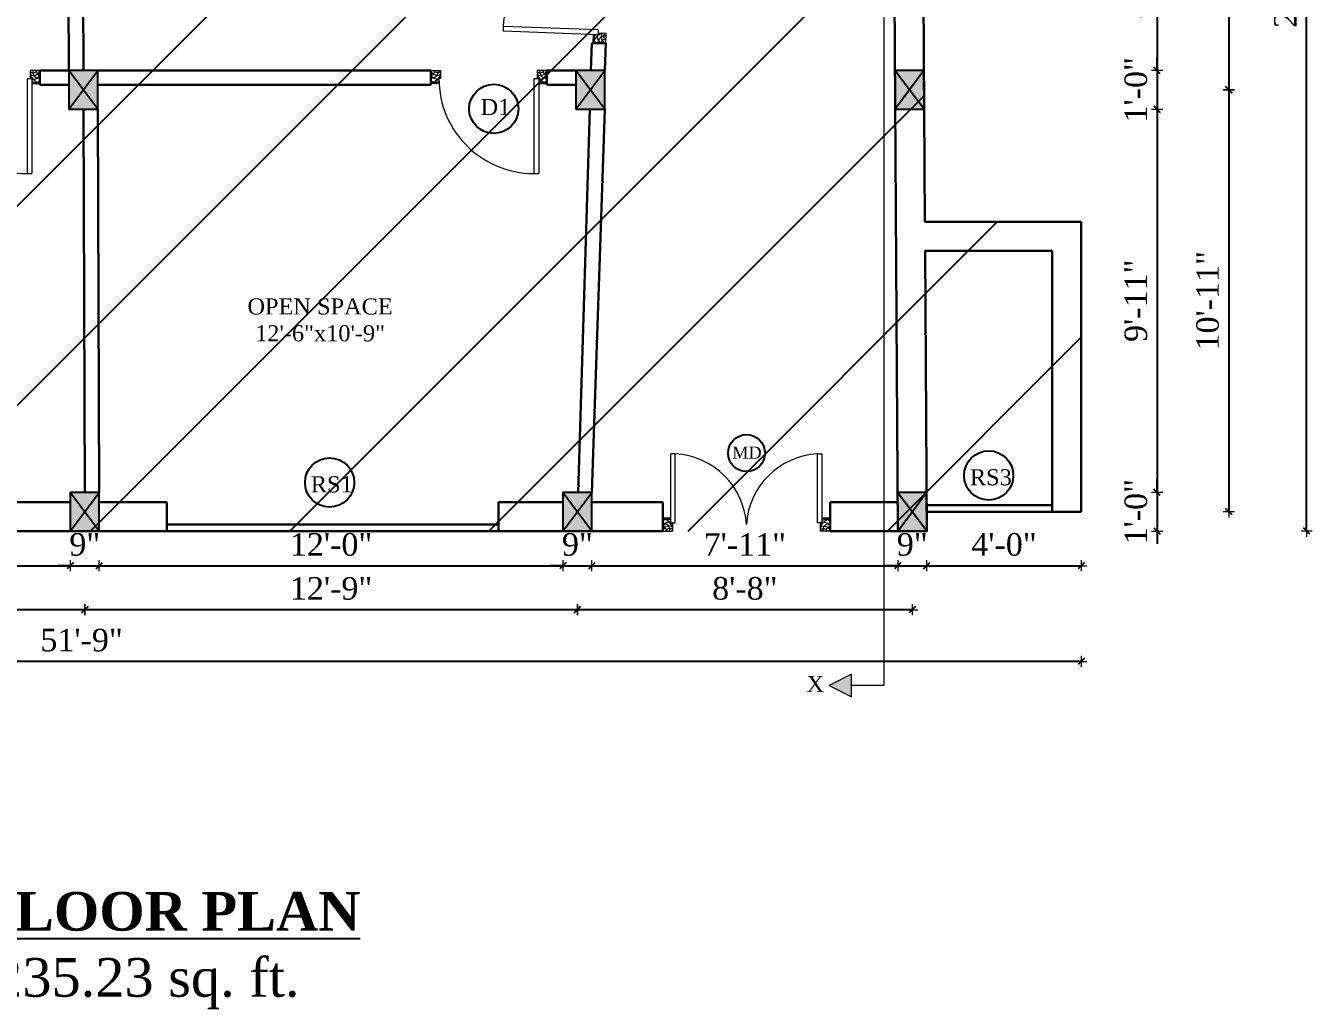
# Model space of a CAD drawing. Header units: inches. Extents: x 4069 to 291496, y -47643 to 12535.
# Drawn here: x 101248.4 to 101648, y 2369.8 to 2675.2 of the extents above; entities that cross this region are included whole.
import ezdxf

# ---------------------------------------------------------------- set-up
doc = ezdxf.new("R2010")
doc.units = ezdxf.units.IN
doc.header["$LTSCALE"] = 5
doc.header["$MEASUREMENT"] = 0
for name, color, linetype, lineweight in [('A-WALL', 7, 'Continuous', 9), ('Dimension', 7, 'Continuous', 18), ('DOOR', 62, 'Continuous', 0)]:
    doc.layers.add(name, color=color, linetype=linetype, lineweight=lineweight)
doc.layers.add('dim line', color=7, linetype='Continuous', lineweight=15, true_color=0xfab2b2)
doc.layers.add('TEXT', color=6, linetype='Continuous')
doc.layers.add('WALL', color=7, linetype='Continuous')
doc.styles.add('ordinary', font='times.ttf')
doc.dimstyles.new('Copy of 96', dxfattribs={"dimtxt": 7, "dimasz": 4, "dimexe": 0.5, "dimexo": 0.5, "dimgap": 3, "dimtad": 1, "dimdec": 1, "dimzin": 11, "dimdsep": 46, "dimlunit": 4, "dimtxsty": 'ordinary', "dimblk": 'OBLIQUE', "dimcen": 0.09, "dimse1": 1, "dimse2": 1, "dimclrt": 6, "dimazin": 0, "dimtfac": 1, "dimtdec": 1, "dimtix": 1, "dimtmove": 2, "dimatfit": 3, "dimldrblk": 'leader', "dimfxl": 0.5, "dimfxlon": 1, "dimtolj": 1, "dimtzin": 0, "dimarcsym": 0})

# ---------------------------------------------------------------- blocks, each defined once
blk = doc.blocks.new('C1a')
at = {"color": 1, "ltscale": 5}
for p, q in [((18657.75, 4625.76), (18648.75, 4625.76)), ((18648.75, 4625.76), (18648.82, 4613.76)), ((18657.82, 4613.76), (18657.75, 4625.76)), ((18648.82, 4613.76), (18657.82, 4613.76))]:
    blk.add_line(p, q, dxfattribs=at)
blk = doc.blocks.new('A$C27B36B59')
at = {"layer": 'DOOR'}
for p, q in [((0, 4), (0, 0)), ((2.5, 4), (0, 4)), ((2.5, 2.5), (2.5, 4)), ((0, 0), (3, 0)), ((3, 2.5), (2.5, 2.5)), ((3, 0), (3, 2.5))]:
    blk.add_line(p, q, dxfattribs=at)
for centre, radius, start, end in [((-1.4, -0.54), 4.75, 22.1411, 72.838), ((1.34, 2.09), 1.64, 45.138, 144.8948), ((2.21, 0.3), 2.49, 83.3149, 152.658), ((0.13, 0.37), 2.05, 349.4875, 93.6805), ((1.96, -0.47), 2.01, 58.7447, 166.495), ((-0.06, 0.32), 1.13, 343.542, 86.947), ((2.08, -0.4), 1.17, 38.2816, 160.1519)]:
    blk.add_arc(centre, radius, start, end, dxfattribs=at)
blk = doc.blocks.new('D2')
at = {"layer": 'DOOR'}
for p, q in [((74473.95, 24047.59), (74473.95, 24018.09)), ((74473.95, 24047.59), (74475.45, 24047.59)), ((74475.45, 24047.59), (74475.45, 24018.13))]:
    blk.add_line(p, q, dxfattribs=at)
blk.add_arc((74473.95, 24047.59), 29.5, 180, 272.9146, dxfattribs=at)
at = {"layer": 'DOOR', "xscale": -1, "rotation": 180}
blk.add_blockref('A$C27B36B59', (74441.95, 24050.09), dxfattribs=at)
at = {"layer": 'DOOR', "rotation": 180}
blk.add_blockref('A$C27B36B59', (74477.95, 24050.09), dxfattribs=at)
blk = doc.blocks.new('x-x')
at = {"ltscale": 5}
for points in [[(11364.03, -701.52), (11364.03, -694.51), (11357.15, -698.09)], [(11364.03, -1135.52), (11364.03, -1128.51), (11357.15, -1132.09)]]:
    blk.add_hatch(color=256, dxfattribs=at).paths.add_polyline_path(points)
for p, q in [((11364.03, -694.51), (11357.15, -698.09)), ((11364.03, -701.52), (11364.03, -694.51)), ((11357.15, -698.09), (11364.03, -701.52)), ((11374.13, -698.09), (11364.03, -698.09)), ((11374.13, -698.09), (11374.13, -1132.09)), ((11364.03, -1128.51), (11357.15, -1132.09)), ((11364.03, -1135.52), (11364.03, -1128.51)), ((11357.15, -1132.09), (11364.03, -1135.52)), ((11374.13, -1132.09), (11364.03, -1132.09))]:
    blk.add_line(p, q, dxfattribs=at)
at = {"layer": 'A-WALL', "color": 1, "ltscale": 5}
blk.add_line((11374.13, -1120.09), (11374.13, -1132.09), dxfattribs=at)
at = {"layer": 'TEXT', "style": 'ordinary'}
for p in [(11350.08, -700.97), (11350.08, -1134.1)]:
    blk.add_text('X', height=5, dxfattribs=at).set_placement(p)
blk = doc.blocks.new('oblique')
at = {"color": 0, "lineweight": -2}
blk.add_line((0.25, 0.25), (-0.25, -0.25), dxfattribs=at)
at = {"layer": 'dim line', "lineweight": 9}
for p, q in [((-0.4375, 0), (0.4375, 0)), ((0, 0.4375), (0, -0.4375))]:
    blk.add_line(p, q, dxfattribs=at)
blk = doc.blocks.new('*D2654')
at = {"layer": 'A-WALL', "color": 0, "lineweight": -2, "ltscale": 50, "transparency": 16777216}
blk.add_line((101523.76, 2493.88), (101419.76, 2493.88), dxfattribs=at)
at = {"layer": 'Defpoints', "color": 0, "ltscale": 50, "transparency": 16777216}
for p in [(101419.76, 2518.3), (101523.76, 2518.3), (101419.76, 2493.88)]:
    blk.add_point(p, dxfattribs=at)
at = {"layer": 'A-WALL', "color": 0, "lineweight": -2, "ltscale": 50, "transparency": 16777216, "xscale": 4, "yscale": 4, "zscale": 4, "rotation": 180.0000000000005}
blk.add_blockref('oblique', (101419.76, 2493.88), dxfattribs=at)
at = {"layer": 'A-WALL', "color": 0, "lineweight": -2, "ltscale": 50, "transparency": 16777216, "xscale": 4, "yscale": 4, "zscale": 4}
blk.add_blockref('oblique', (101523.76, 2493.88), dxfattribs=at)
at = {"layer": 'A-WALL', "color": 6, "ltscale": 50, "transparency": 16777216, "insert": (101471.76, 2500.44), "char_height": 7, "attachment_point": 5, "style": 'ordinary'}
blk.add_mtext('\\A1;8\'-8"', dxfattribs=at)
blk = doc.blocks.new('_OBLIQUE')
at = {"color": 0, "linetype": 'ByBlock'}
blk.add_line((-0.5, -0.5), (0.5, 0.5), dxfattribs=at)
blk = doc.blocks.new('leader')
at = {"layer": 'Dimension'}
for p, q in [((0, -4.328), (0, 4.328)), ((-4.424, 0), (4.424, 0))]:
    blk.add_line(p, q, dxfattribs=at)
blk = doc.blocks.new('*D2655')
at = {"layer": 'A-WALL', "color": 0, "lineweight": -2, "ltscale": 50, "transparency": 16777216}
blk.add_line((101419.76, 2493.88), (101266.76, 2493.88), dxfattribs=at)
at = {"layer": 'Defpoints', "color": 0, "ltscale": 50, "transparency": 16777216}
for p in [(101266.76, 2518.3), (101419.76, 2518.3), (101266.76, 2493.88)]:
    blk.add_point(p, dxfattribs=at)
at = {"layer": 'A-WALL', "color": 0, "lineweight": -2, "ltscale": 50, "transparency": 16777216, "xscale": 4, "yscale": 4, "zscale": 4, "rotation": 180}
blk.add_blockref('oblique', (101266.76, 2493.88), dxfattribs=at)
at = {"layer": 'A-WALL', "color": 0, "lineweight": -2, "ltscale": 50, "transparency": 16777216, "xscale": 4, "yscale": 4, "zscale": 4}
blk.add_blockref('oblique', (101419.76, 2493.88), dxfattribs=at)
at = {"layer": 'A-WALL', "color": 6, "ltscale": 50, "transparency": 16777216, "insert": (101343.26, 2500.45), "char_height": 7, "attachment_point": 5, "style": 'ordinary'}
blk.add_mtext('\\A1;12\'-9"', dxfattribs=at)
blk = doc.blocks.new('*D2656')
at = {"layer": 'A-WALL', "color": 0, "lineweight": -2, "ltscale": 50, "transparency": 16777216}
blk.add_line((101266.76, 2493.88), (101116.76, 2493.88), dxfattribs=at)
at = {"layer": 'Defpoints', "color": 0, "ltscale": 50, "transparency": 16777216}
for p in [(101116.76, 2518.3), (101266.76, 2518.3), (101116.76, 2493.88)]:
    blk.add_point(p, dxfattribs=at)
at = {"layer": 'A-WALL', "color": 0, "lineweight": -2, "ltscale": 50, "transparency": 16777216, "xscale": 4, "yscale": 4, "zscale": 4, "rotation": 180}
blk.add_blockref('oblique', (101116.76, 2493.88), dxfattribs=at)
at = {"layer": 'A-WALL', "color": 0, "lineweight": -2, "ltscale": 50, "transparency": 16777216, "xscale": 4, "yscale": 4, "zscale": 4}
blk.add_blockref('oblique', (101266.76, 2493.88), dxfattribs=at)
at = {"layer": 'A-WALL', "color": 6, "ltscale": 50, "transparency": 16777216, "insert": (101191.76, 2500.44), "char_height": 7, "attachment_point": 5, "style": 'ordinary'}
blk.add_mtext('\\A1;12\'-6"', dxfattribs=at)
blk = doc.blocks.new('*D2643')
at = {"layer": 'A-WALL', "color": 0, "lineweight": -2, "ltscale": 50, "transparency": 16777216}
blk.add_line((101576.26, 2477.83), (100955.26, 2477.83), dxfattribs=at)
at = {"layer": 'Defpoints', "color": 0, "ltscale": 50, "transparency": 16777216}
for p in [(101576.26, 2527.48), (100955.26, 2521.48), (100955.26, 2477.83)]:
    blk.add_point(p, dxfattribs=at)
at = {"layer": 'A-WALL', "color": 0, "lineweight": -2, "ltscale": 50, "transparency": 16777216, "xscale": 4, "yscale": 4, "zscale": 4, "rotation": 180}
blk.add_blockref('oblique', (100955.26, 2477.83), dxfattribs=at)
at = {"layer": 'A-WALL', "color": 0, "lineweight": -2, "ltscale": 50, "transparency": 16777216, "xscale": 4, "yscale": 4, "zscale": 4}
blk.add_blockref('oblique', (101576.26, 2477.83), dxfattribs=at)
at = {"layer": 'A-WALL', "color": 6, "ltscale": 50, "transparency": 16777216, "insert": (101265.76, 2484.4), "char_height": 7, "attachment_point": 5, "style": 'ordinary'}
blk.add_mtext('\\A1;51\'-9"', dxfattribs=at)
blk = doc.blocks.new('*D2649')
at = {"layer": 'A-WALL', "color": 0, "lineweight": -2, "ltscale": 50, "transparency": 16777216}
blk.add_line((101121.26, 2507.54), (101262.26, 2507.54), dxfattribs=at)
at = {"layer": 'Defpoints', "color": 0, "ltscale": 50, "transparency": 16777216}
for p in [(101121.26, 2518.3), (101262.26, 2518.3), (101262.26, 2507.54)]:
    blk.add_point(p, dxfattribs=at)
at = {"layer": 'A-WALL', "color": 0, "lineweight": -2, "ltscale": 50, "transparency": 16777216, "xscale": 4, "yscale": 4, "zscale": 4, "rotation": 180}
blk.add_blockref('oblique', (101121.26, 2507.54), dxfattribs=at)
at = {"layer": 'A-WALL', "color": 0, "lineweight": -2, "ltscale": 50, "transparency": 16777216, "xscale": 4, "yscale": 4, "zscale": 4}
blk.add_blockref('oblique', (101262.26, 2507.54), dxfattribs=at)
at = {"layer": 'A-WALL', "color": 6, "ltscale": 50, "transparency": 16777216, "insert": (101191.76, 2514.11), "char_height": 7, "attachment_point": 5, "style": 'ordinary'}
blk.add_mtext('\\A1;11\'-9"', dxfattribs=at)
blk = doc.blocks.new('*D2650')
at = {"layer": 'A-WALL', "color": 0, "lineweight": -2, "ltscale": 50, "transparency": 16777216}
for p, q in [((101262.26, 2507.54), (101258.26, 2507.54)), ((101262.26, 2507.54), (101271.26, 2507.54)), ((101271.26, 2507.54), (101275.26, 2507.54))]:
    blk.add_line(p, q, dxfattribs=at)
at = {"layer": 'Defpoints', "color": 0, "ltscale": 50, "transparency": 16777216}
for p in [(101262.26, 2518.3), (101271.26, 2518.3), (101271.26, 2507.54)]:
    blk.add_point(p, dxfattribs=at)
at = {"layer": 'A-WALL', "color": 0, "lineweight": -2, "ltscale": 50, "transparency": 16777216, "xscale": 4, "yscale": 4, "zscale": 4}
blk.add_blockref('oblique', (101262.26, 2507.54), dxfattribs=at)
at = {"layer": 'A-WALL', "color": 0, "lineweight": -2, "ltscale": 50, "transparency": 16777216, "xscale": 4, "yscale": 4, "zscale": 4, "rotation": 180}
blk.add_blockref('oblique', (101271.26, 2507.54), dxfattribs=at)
at = {"layer": 'A-WALL', "color": 6, "ltscale": 50, "transparency": 16777216, "insert": (101266.76, 2514.11), "char_height": 7, "attachment_point": 5, "style": 'ordinary'}
blk.add_mtext('\\A1;9"', dxfattribs=at)
blk = doc.blocks.new('*D2651')
at = {"layer": 'A-WALL', "color": 0, "lineweight": -2, "ltscale": 50, "transparency": 16777216}
blk.add_line((101271.26, 2507.54), (101415.26, 2507.54), dxfattribs=at)
at = {"layer": 'Defpoints', "color": 0, "ltscale": 50, "transparency": 16777216}
for p in [(101271.26, 2518.3), (101415.26, 2518.3), (101415.26, 2507.54)]:
    blk.add_point(p, dxfattribs=at)
at = {"layer": 'A-WALL', "color": 0, "lineweight": -2, "ltscale": 50, "transparency": 16777216, "xscale": 4, "yscale": 4, "zscale": 4, "rotation": 180}
blk.add_blockref('oblique', (101271.26, 2507.54), dxfattribs=at)
at = {"layer": 'A-WALL', "color": 0, "lineweight": -2, "ltscale": 50, "transparency": 16777216, "xscale": 4, "yscale": 4, "zscale": 4}
blk.add_blockref('oblique', (101415.26, 2507.54), dxfattribs=at)
at = {"layer": 'A-WALL', "color": 6, "ltscale": 50, "transparency": 16777216, "insert": (101343.26, 2514.1), "char_height": 7, "attachment_point": 5, "style": 'ordinary'}
blk.add_mtext('\\A1;12\'-0"', dxfattribs=at)
blk = doc.blocks.new('*D2652')
at = {"layer": 'A-WALL', "color": 0, "lineweight": -2, "ltscale": 50, "transparency": 16777216}
for p, q in [((101415.26, 2507.54), (101411.26, 2507.54)), ((101415.26, 2507.54), (101424.26, 2507.54)), ((101424.26, 2507.54), (101428.26, 2507.54))]:
    blk.add_line(p, q, dxfattribs=at)
at = {"layer": 'Defpoints', "color": 0, "ltscale": 50, "transparency": 16777216}
for p in [(101415.26, 2518.3), (101424.26, 2518.3), (101424.26, 2507.54)]:
    blk.add_point(p, dxfattribs=at)
at = {"layer": 'A-WALL', "color": 0, "lineweight": -2, "ltscale": 50, "transparency": 16777216, "xscale": 4, "yscale": 4, "zscale": 4}
blk.add_blockref('oblique', (101415.26, 2507.54), dxfattribs=at)
at = {"layer": 'A-WALL', "color": 0, "lineweight": -2, "ltscale": 50, "transparency": 16777216, "xscale": 4, "yscale": 4, "zscale": 4, "rotation": 180}
blk.add_blockref('oblique', (101424.26, 2507.54), dxfattribs=at)
at = {"layer": 'A-WALL', "color": 6, "ltscale": 50, "transparency": 16777216, "insert": (101419.76, 2514.11), "char_height": 7, "attachment_point": 5, "style": 'ordinary'}
blk.add_mtext('\\A1;9"', dxfattribs=at)
blk = doc.blocks.new('*D2653')
at = {"layer": 'A-WALL', "color": 0, "lineweight": -2, "ltscale": 50, "transparency": 16777216}
blk.add_line((101424.26, 2507.54), (101519.26, 2507.54), dxfattribs=at)
at = {"layer": 'Defpoints', "color": 0, "ltscale": 50, "transparency": 16777216}
for p in [(101424.26, 2518.3), (101519.26, 2518.3), (101519.26, 2507.54)]:
    blk.add_point(p, dxfattribs=at)
at = {"layer": 'A-WALL', "color": 0, "lineweight": -2, "ltscale": 50, "transparency": 16777216, "xscale": 4, "yscale": 4, "zscale": 4, "rotation": 180}
blk.add_blockref('oblique', (101424.26, 2507.54), dxfattribs=at)
at = {"layer": 'A-WALL', "color": 0, "lineweight": -2, "ltscale": 50, "transparency": 16777216, "xscale": 4, "yscale": 4, "zscale": 4}
blk.add_blockref('oblique', (101519.26, 2507.54), dxfattribs=at)
at = {"layer": 'A-WALL', "color": 6, "ltscale": 50, "transparency": 16777216, "insert": (101471.76, 2514.11), "char_height": 7, "attachment_point": 5, "style": 'ordinary'}
blk.add_mtext('\\A1;7\'-11"', dxfattribs=at)
blk = doc.blocks.new('*D2675')
at = {"layer": 'A-WALL', "color": 0, "lineweight": -2, "ltscale": 50, "transparency": 16777216}
for p, q in [((101519.26, 2507.54), (101515.26, 2507.54)), ((101519.26, 2507.54), (101528.26, 2507.54)), ((101528.26, 2507.54), (101532.26, 2507.54))]:
    blk.add_line(p, q, dxfattribs=at)
at = {"layer": 'Defpoints', "color": 0, "ltscale": 50, "transparency": 16777216}
for p in [(101519.26, 2518.3), (101528.26, 2518.3), (101528.26, 2507.54)]:
    blk.add_point(p, dxfattribs=at)
at = {"layer": 'A-WALL', "color": 0, "lineweight": -2, "ltscale": 50, "transparency": 16777216, "xscale": 4, "yscale": 4, "zscale": 4}
blk.add_blockref('oblique', (101519.26, 2507.54), dxfattribs=at)
at = {"layer": 'A-WALL', "color": 0, "lineweight": -2, "ltscale": 50, "transparency": 16777216, "xscale": 4, "yscale": 4, "zscale": 4, "rotation": 180}
blk.add_blockref('oblique', (101528.26, 2507.54), dxfattribs=at)
at = {"layer": 'A-WALL', "color": 6, "ltscale": 50, "transparency": 16777216, "insert": (101523.76, 2514.11), "char_height": 7, "attachment_point": 5, "style": 'ordinary'}
blk.add_mtext('\\A1;9"', dxfattribs=at)
blk = doc.blocks.new('*D2676')
at = {"layer": 'A-WALL', "color": 0, "lineweight": -2, "ltscale": 50, "transparency": 16777216}
blk.add_line((101528.26, 2507.54), (101576.26, 2507.54), dxfattribs=at)
at = {"layer": 'Defpoints', "color": 0, "ltscale": 50, "transparency": 16777216}
for p in [(101576.26, 2524.3), (101528.26, 2518.3), (101576.26, 2507.54)]:
    blk.add_point(p, dxfattribs=at)
at = {"layer": 'A-WALL', "color": 0, "lineweight": -2, "ltscale": 50, "transparency": 16777216, "xscale": 4, "yscale": 4, "zscale": 4, "rotation": 180}
blk.add_blockref('oblique', (101528.26, 2507.54), dxfattribs=at)
at = {"layer": 'A-WALL', "color": 0, "lineweight": -2, "ltscale": 50, "transparency": 16777216, "xscale": 4, "yscale": 4, "zscale": 4}
blk.add_blockref('oblique', (101576.26, 2507.54), dxfattribs=at)
at = {"layer": 'A-WALL', "color": 6, "ltscale": 50, "transparency": 16777216, "insert": (101552.26, 2514.1), "char_height": 7, "attachment_point": 5, "style": 'ordinary'}
blk.add_mtext('\\A1;4\'-0"', dxfattribs=at)
blk = doc.blocks.new('*D2680')
at = {"layer": 'A-WALL', "color": 0, "lineweight": -2, "ltscale": 50, "transparency": 16777216}
blk.add_line((101599.79, 2714.3), (101599.79, 2661.3), dxfattribs=at)
at = {"layer": 'Defpoints', "color": 0, "ltscale": 50, "transparency": 16777216}
for p in [(101527.06, 2714.3), (101527.38, 2661.3), (101599.79, 2661.3)]:
    blk.add_point(p, dxfattribs=at)
at = {"layer": 'A-WALL', "color": 0, "lineweight": -2, "ltscale": 50, "transparency": 16777216, "xscale": 4, "yscale": 4, "zscale": 4}
for p, rotation in [((101599.79, 2714.3), 90), ((101599.79, 2661.3), 270)]:
    blk.add_blockref('oblique', p, dxfattribs=dict(at, rotation=rotation))
at = {"layer": 'A-WALL', "color": 6, "ltscale": 50, "transparency": 16777216, "insert": (101593.23, 2687.8), "char_height": 7, "attachment_point": 5, "rotation": 90, "style": 'ordinary'}
blk.add_mtext('\\A1;4\'-5"', dxfattribs=at)
blk = doc.blocks.new('*D2681')
at = {"layer": 'A-WALL', "color": 0, "lineweight": -2, "ltscale": 50, "transparency": 16777216}
for p, q in [((101599.79, 2661.3), (101599.79, 2665.3)), ((101599.79, 2661.3), (101599.79, 2649.3)), ((101599.79, 2649.3), (101599.79, 2645.3))]:
    blk.add_line(p, q, dxfattribs=at)
at = {"layer": 'Defpoints', "color": 0, "ltscale": 50, "transparency": 16777216}
for p in [(101527.38, 2661.3), (101527.46, 2649.3), (101599.79, 2649.3)]:
    blk.add_point(p, dxfattribs=at)
at = {"layer": 'A-WALL', "color": 0, "lineweight": -2, "ltscale": 50, "transparency": 16777216, "xscale": 4, "yscale": 4, "zscale": 4}
for p, rotation in [((101599.79, 2661.3), 270), ((101599.79, 2649.3), 90)]:
    blk.add_blockref('oblique', p, dxfattribs=dict(at, rotation=rotation))
at = {"layer": 'A-WALL', "color": 6, "ltscale": 50, "transparency": 16777216, "insert": (101593.23, 2655.3), "char_height": 7, "attachment_point": 5, "rotation": 90, "style": 'ordinary'}
blk.add_mtext('\\A1;1\'-0"', dxfattribs=at)
blk = doc.blocks.new('*D2682')
at = {"layer": 'A-WALL', "color": 0, "lineweight": -2, "ltscale": 50, "transparency": 16777216}
blk.add_line((101599.79, 2649.3), (101599.79, 2530.3), dxfattribs=at)
at = {"layer": 'Defpoints', "color": 0, "ltscale": 50, "transparency": 16777216}
for p in [(101527.46, 2649.3), (101528.19, 2530.3), (101599.79, 2530.3)]:
    blk.add_point(p, dxfattribs=at)
at = {"layer": 'A-WALL', "color": 0, "lineweight": -2, "ltscale": 50, "transparency": 16777216, "xscale": 4, "yscale": 4, "zscale": 4}
for p, rotation in [((101599.79, 2649.3), 90), ((101599.79, 2530.3), 270)]:
    blk.add_blockref('oblique', p, dxfattribs=dict(at, rotation=rotation))
at = {"layer": 'A-WALL', "color": 6, "ltscale": 50, "transparency": 16777216, "insert": (101593.22, 2589.8), "char_height": 7, "attachment_point": 5, "rotation": 90, "style": 'ordinary'}
blk.add_mtext('\\A1;9\'-11"', dxfattribs=at)
blk = doc.blocks.new('*D2683')
at = {"layer": 'A-WALL', "color": 0, "lineweight": -2, "ltscale": 50, "transparency": 16777216}
for p, q in [((101599.79, 2530.3), (101599.79, 2534.3)), ((101599.79, 2530.3), (101599.79, 2518.3)), ((101599.79, 2518.3), (101599.79, 2514.3))]:
    blk.add_line(p, q, dxfattribs=at)
at = {"layer": 'Defpoints', "color": 0, "ltscale": 50, "transparency": 16777216}
for p in [(101528.19, 2530.3), (101528.26, 2518.3), (101599.79, 2518.3)]:
    blk.add_point(p, dxfattribs=at)
at = {"layer": 'A-WALL', "color": 0, "lineweight": -2, "ltscale": 50, "transparency": 16777216, "xscale": 4, "yscale": 4, "zscale": 4}
for p, rotation in [((101599.79, 2530.3), 270), ((101599.79, 2518.3), 90)]:
    blk.add_blockref('oblique', p, dxfattribs=dict(at, rotation=rotation))
at = {"layer": 'A-WALL', "color": 6, "ltscale": 50, "transparency": 16777216, "insert": (101593.23, 2524.3), "char_height": 7, "attachment_point": 5, "rotation": 90, "style": 'ordinary'}
blk.add_mtext('\\A1;1\'-0"', dxfattribs=at)
blk = doc.blocks.new('*D2685')
at = {"layer": 'A-WALL', "color": 0, "lineweight": -2, "ltscale": 50, "transparency": 16777216}
blk.add_line((101622.09, 2720.3), (101622.09, 2655.3), dxfattribs=at)
at = {"layer": 'Defpoints', "color": 0, "ltscale": 50, "transparency": 16777216}
for p in [(101527.02, 2720.3), (101527.42, 2655.3), (101622.09, 2655.3)]:
    blk.add_point(p, dxfattribs=at)
at = {"layer": 'A-WALL', "color": 0, "lineweight": -2, "ltscale": 50, "transparency": 16777216, "xscale": 4, "yscale": 4, "zscale": 4}
for p, rotation in [((101622.09, 2720.3), 90), ((101622.09, 2655.3), 270)]:
    blk.add_blockref('oblique', p, dxfattribs=dict(at, rotation=rotation))
at = {"layer": 'A-WALL', "color": 6, "ltscale": 50, "transparency": 16777216, "insert": (101615.53, 2687.8), "char_height": 7, "attachment_point": 5, "rotation": 90, "style": 'ordinary'}
blk.add_mtext('\\A1;5\'-5"', dxfattribs=at)
blk = doc.blocks.new('*D2686')
at = {"layer": 'A-WALL', "color": 0, "lineweight": -2, "ltscale": 50, "transparency": 16777216}
blk.add_line((101622.09, 2655.3), (101622.09, 2524.3), dxfattribs=at)
at = {"layer": 'Defpoints', "color": 0, "ltscale": 50, "transparency": 16777216}
for p in [(101527.42, 2655.3), (101528.23, 2524.3), (101622.09, 2524.3)]:
    blk.add_point(p, dxfattribs=at)
at = {"layer": 'A-WALL', "color": 0, "lineweight": -2, "ltscale": 50, "transparency": 16777216, "xscale": 4, "yscale": 4, "zscale": 4}
for p, rotation in [((101622.09, 2655.3), 90), ((101622.09, 2524.3), 270)]:
    blk.add_blockref('oblique', p, dxfattribs=dict(at, rotation=rotation))
at = {"layer": 'A-WALL', "color": 6, "ltscale": 50, "transparency": 16777216, "insert": (101615.53, 2589.8), "char_height": 7, "attachment_point": 5, "rotation": 90, "style": 'ordinary'}
blk.add_mtext('\\A1;10\'-11"', dxfattribs=at)
blk = doc.blocks.new('*D2687')
at = {"layer": 'A-WALL', "color": 0, "lineweight": -2, "ltscale": 50, "transparency": 16777216}
blk.add_line((101646.25, 2518.3), (101646.25, 2856.3), dxfattribs=at)
at = {"layer": 'Defpoints', "color": 0, "ltscale": 50, "transparency": 16777216}
for p in [(101526.18, 2856.3), (101646.25, 2856.3), (101528.26, 2518.3)]:
    blk.add_point(p, dxfattribs=at)
at = {"layer": 'A-WALL', "color": 0, "lineweight": -2, "ltscale": 50, "transparency": 16777216, "xscale": 4, "yscale": 4, "zscale": 4}
for p, rotation in [((101646.25, 2856.3), 90), ((101646.25, 2518.3), 270)]:
    blk.add_blockref('oblique', p, dxfattribs=dict(at, rotation=rotation))
at = {"layer": 'A-WALL', "color": 6, "ltscale": 50, "transparency": 16777216, "insert": (101639.69, 2687.3), "char_height": 7, "attachment_point": 5, "rotation": 90, "style": 'ordinary'}
blk.add_mtext('\\A1;28\'-2"', dxfattribs=at)

msp = doc.modelspace()

# ---------------------------------------------------------------- hatches: boundary and pattern name
at = {"layer": 'WALL', "linetype": 'ByBlock', "ltscale": 5, "true_color": 0xf8991e}
h = msp.add_hatch(dxfattribs=at)
h.set_pattern_fill('ANSI31', color=30, scale=350)
h.set_pattern_definition([(45, (94510.96, 5103.35), (-30.93592, 30.93592), [])])
h.paths.add_polyline_path([(100955.2634, 2518.29725), (101147.18451, 2856.29725), (101526.18451, 2856.29725), (101527.67295, 2614.29725), (101576.2634, 2614.29725), (101576.2634, 2524.29725), (101528.2634, 2524.29725), (101528.2634, 2518.29725)])
h = msp.add_hatch(color=30, dxfattribs=at)
h.dxf.hatch_style = 1
h.paths.add_polyline_path([(101266.32978, 2655.29725), (101261.82978, 2649.29725), (101270.82978, 2649.29725)])
h.paths.add_polyline_path([(101270.82978, 2649.29725), (101270.82978, 2661.29725), (101266.32978, 2655.29725)])
h.paths.add_polyline_path([(101266.32978, 2655.29725), (101270.82978, 2661.29725), (101261.82978, 2661.29725)])
h.paths.add_polyline_path([(101261.82978, 2661.29725), (101261.82978, 2649.29725), (101266.32978, 2655.29725)])
h = msp.add_hatch(color=30, dxfattribs=at)
h.dxf.hatch_style = 1
h.paths.add_polyline_path([(101423.75002, 2655.29725), (101419.25002, 2649.29725), (101428.25002, 2649.29725)])
h.paths.add_polyline_path([(101428.25002, 2649.29725), (101428.25002, 2661.29725), (101423.75002, 2655.29725)])
h.paths.add_polyline_path([(101423.75002, 2655.29725), (101428.25002, 2661.29725), (101419.25002, 2661.29725)])
h.paths.add_polyline_path([(101419.25002, 2661.29725), (101419.25002, 2649.29725), (101423.75002, 2655.29725)])
h = msp.add_hatch(color=30, dxfattribs=at)
h.dxf.hatch_style = 1
h.paths.add_polyline_path([(101527.45768, 2649.29725), (101522.92069, 2655.29725), (101518.45751, 2649.29725)])
h.paths.add_polyline_path([(101527.45768, 2649.29725), (101527.38387, 2661.29725), (101522.92069, 2655.29725)])
h.paths.add_polyline_path([(101527.38387, 2661.29725), (101518.3837, 2661.29725), (101522.92069, 2655.29725)])
h.paths.add_polyline_path([(101522.92069, 2655.29725), (101518.3837, 2661.29725), (101518.45751, 2649.29725)])
h = msp.add_hatch(color=30, dxfattribs=at)
h.dxf.hatch_style = 1
h.paths.add_polyline_path([(101266.76332, 2524.29725), (101262.26332, 2518.29725), (101271.26332, 2518.29725)])
h.paths.add_polyline_path([(101271.26332, 2518.29725), (101271.26332, 2530.29725), (101266.76332, 2524.29725)])
h.paths.add_polyline_path([(101266.76332, 2524.29725), (101271.26332, 2530.29725), (101262.26332, 2530.29725)])
h.paths.add_polyline_path([(101262.26332, 2530.29725), (101262.26332, 2518.29725), (101266.76332, 2524.29725)])
h = msp.add_hatch(color=30, dxfattribs=at)
h.dxf.hatch_style = 1
h.paths.add_polyline_path([(101419.76332, 2524.29725), (101415.26332, 2518.29725), (101424.26332, 2518.29725)])
h.paths.add_polyline_path([(101424.26332, 2518.29725), (101424.26332, 2530.29725), (101419.76332, 2524.29725)])
h.paths.add_polyline_path([(101419.76332, 2524.29725), (101424.26332, 2530.29725), (101415.26332, 2530.29725)])
h.paths.add_polyline_path([(101415.26332, 2530.29725), (101415.26332, 2518.29725), (101419.76332, 2524.29725)])
h = msp.add_hatch(color=30, dxfattribs=at)
h.dxf.hatch_style = 1
h.paths.add_polyline_path([(101528.2634, 2518.29725), (101523.72641, 2524.29725), (101519.26323, 2518.29725)])
h.paths.add_polyline_path([(101528.2634, 2518.29725), (101528.18959, 2530.29725), (101523.72641, 2524.29725)])
h.paths.add_polyline_path([(101528.18959, 2530.29725), (101519.18942, 2530.29725), (101523.72641, 2524.29725)])
h.paths.add_polyline_path([(101523.72641, 2524.29725), (101519.18942, 2530.29725), (101519.26323, 2518.29725)])

# ---------------------------------------------------------------- linework, layer by layer
at = {"color": 1, "ltscale": 5}
for p, q in [((101261.82978, 2649.29725), (101270.82978, 2661.29725)), ((101270.82978, 2649.29725), (101261.82978, 2661.29725)), ((101419.25002, 2649.29725), (101428.25002, 2661.29725)), ((101428.25002, 2649.29725), (101419.25002, 2661.29725)), ((101527.45768, 2649.29725), (101518.3837, 2661.29725)), ((101527.38387, 2661.29725), (101518.45751, 2649.29725)), ((101262.26332, 2518.29725), (101271.26332, 2530.29725)), ((101271.26332, 2518.29725), (101262.26332, 2530.29725)), ((101415.26332, 2518.29725), (101424.26332, 2530.29725)), ((101424.26332, 2518.29725), (101415.26332, 2530.29725)), ((101528.2634, 2518.29725), (101519.18942, 2530.29725)), ((101519.26323, 2518.29725), (101528.18959, 2530.29725))]:
    msp.add_line(p, q, dxfattribs=at)
at = {"layer": 'A-WALL', "lineweight": 30}
for p, q in [((101519.26323, 2518.29725), (101517.18434, 2856.29725)), ((101527.67295, 2614.29725), (101526.18451, 2856.29725)), ((101261.82978, 2661.29725), (101261.61466, 2714.29725)), ((101266.32974, 2661.31552), (101266.11462, 2714.31552)), ((101424.1913, 2669.79725), (101423.93262, 2661.29725)), ((101424.1913, 2669.79725), (101428.56727, 2669.79725)), ((101428.56727, 2669.79725), (101428.25002, 2661.29725)), ((101252.82978, 2661.29725), (101252.82978, 2656.79725)), ((101261.82978, 2661.29725), (101252.82978, 2661.29725)), ((101270.80994, 2661.29725), (101374.25002, 2661.29725)), ((101374.25002, 2661.29725), (101374.25002, 2656.79725)), ((101410.25002, 2661.29725), (101419.25002, 2661.29725)), ((101410.25002, 2661.29725), (101410.25002, 2656.79725)), ((101261.82978, 2656.79725), (101252.82978, 2656.79725)), ((101270.80994, 2656.79725), (101374.25002, 2656.79725)), ((101410.25002, 2656.79725), (101419.25002, 2656.79725)), ((101266.74346, 2530.29725), (101266.34963, 2649.29725)), ((101271.26329, 2530.29725), (101270.82978, 2649.29725)), ((101423.56742, 2649.29725), (101419.94591, 2530.29725)), ((101428.25002, 2649.29725), (101424.26332, 2530.29725)), ((101576.2634, 2614.29725), (101527.67295, 2614.29725)), ((101576.2634, 2524.29725), (101576.2634, 2614.29725)), ((101567.2634, 2605.29725), (101527.67295, 2605.29725)), ((101528.2634, 2518.29725), (101527.7283, 2605.29725)), ((101567.2634, 2524.29725), (101567.2634, 2605.29725)), ((101241.2634, 2527.29725), (101262.26332, 2527.29725)), ((101271.26332, 2527.29725), (101292.2634, 2527.29725)), ((101292.2634, 2518.29725), (101292.2634, 2527.29725)), ((101395.2634, 2527.29725), (101415.26332, 2527.29725)), ((101395.2634, 2518.29725), (101395.2634, 2527.29725)), ((101424.26332, 2527.29725), (101446.2634, 2527.29725)), ((101446.2634, 2518.29725), (101446.2634, 2527.29725)), ((101498.2634, 2527.29725), (101519.20822, 2527.24156)), ((101498.2634, 2518.29725), (101498.2634, 2527.29725)), ((101528.2634, 2526.29725), (101567.2634, 2526.29725)), ((101528.2634, 2524.29725), (101576.2634, 2524.29725)), ((101241.2634, 2518.29725), (101292.2634, 2518.29725)), ((101292.2634, 2520.29725), (101395.2634, 2520.29725)), ((101292.2634, 2518.29725), (101395.2634, 2518.29725)), ((101395.2634, 2518.29725), (101446.2634, 2518.29725)), ((101498.2634, 2518.29725), (101528.2634, 2518.29725))]:
    msp.add_line(p, q, dxfattribs=at)
at = {"layer": 'DOOR', "ltscale": 0.5}
for p, q in [((101450.1634, 2542.24882), (101448.7634, 2542.24882)), ((101448.7634, 2520.79725), (101448.7634, 2542.24882)), ((101450.1634, 2520.79725), (101450.1634, 2542.24882)), ((101494.3634, 2520.79725), (101494.3634, 2542.24882)), ((101494.3634, 2542.24882), (101495.7634, 2542.24882)), ((101495.7634, 2520.79725), (101495.7634, 2542.24882)), ((101446.2634, 2522.29725), (101448.6634, 2522.29725)), ((101498.2634, 2522.29725), (101495.8634, 2522.29725)), ((101446.2634, 2518.29725), (101449.2634, 2518.29725)), ((101448.7634, 2520.79725), (101450.1634, 2520.79725)), ((101449.2634, 2520.69725), (101449.2634, 2518.29725)), ((101495.7634, 2520.79725), (101494.3634, 2520.79725)), ((101495.2634, 2520.69725), (101495.2634, 2518.29725))]:
    msp.add_line(p, q, dxfattribs=at)
for centre, start, end in [((101448.9262, 2518.90275), 3.4196087, 86.9665117), ((101495.6006, 2518.90275), 93.0334883, 176.5803913)]:
    msp.add_arc(centre, 23.37883, start, end, dxfattribs=at)
at = {"layer": 'TEXT'}
for centre, radius in [((101393.77641, 2649.37764), 7.64038), ((101472.29686, 2542.51022), 5.73028), ((101547.50907, 2535.56363), 7.64038), ((101342.79386, 2533.37213), 7.64038)]:
    msp.add_circle(centre, radius, dxfattribs=at)
at = {"layer": 'WALL', "color": 2, "linetype": 'ByBlock', "ltscale": 5}
for points in [[(101261.82978, 2649.29725), (101270.82978, 2649.29725), (101270.82978, 2661.29725), (101261.82978, 2661.29725)], [(101419.25002, 2649.29725), (101428.25002, 2649.29725), (101428.25002, 2661.29725), (101419.25002, 2661.29725)], [(101518.3837, 2661.29725), (101518.45751, 2649.29725), (101527.45768, 2649.29725), (101527.38387, 2661.29725)], [(101262.26332, 2518.29725), (101271.26332, 2518.29725), (101271.26332, 2530.29725), (101262.26332, 2530.29725)], [(101415.26332, 2518.29725), (101424.26332, 2518.29725), (101424.26332, 2530.29725), (101415.26332, 2530.29725)], [(101519.18942, 2530.29725), (101519.26323, 2518.29725), (101528.2634, 2518.29725), (101528.18959, 2530.29725)]]:
    msp.add_lwpolyline(points, close=True, dxfattribs=at)

# ---------------------------------------------------------------- block references
at = {"layer": 'A-WALL', "color": 1}
msp.add_blockref('x-x', (90140.84678, 3602.38821), dxfattribs=at)
at = {"layer": 'DOOR'}
msp.add_blockref('A$C27B36B59', (101446.2634, 2518.29725), dxfattribs=at)
at = {"layer": 'DOOR', "xscale": -1}
msp.add_blockref('A$C27B36B59', (101498.2634, 2518.29725), dxfattribs=at)
at = {"layer": 'WALL', "color": 2, "linetype": 'ByBlock', "rotation": 267.8625062016944}
msp.add_blockref('D2', (80173.06606, 77992.93853), dxfattribs=at)
at = {"layer": 'WALL', "color": 2, "linetype": 'ByBlock'}
for p in [(26774.87855, -21388.79067), (26932.2988, -21388.79067)]:
    msp.add_blockref('D2', p, dxfattribs=at)
at = {"layer": 'WALL', "color": 2, "linetype": 'ByBlock', "ltscale": 5}
for p in [(82869.63846, -1964.46192), (82870.44418, -2095.46192)]:
    msp.add_blockref('C1a', p, dxfattribs=at)

# ---------------------------------------------------------------- texts
at = {"layer": 'TEXT', "style": 'ordinary'}
for s, height, rotation, p in [('D1', 5, 0.0003881, (101389.67844, 2647.45251)), ('MD', 3.75, 359.9996119, (101467.84802, 2540.77561)), ('RS3', 5, 0.0003881, (101541.66549, 2532.49951)), ('RS1', 5, 0.0003881, (101336.95028, 2530.30801))]:
    msp.add_text(s, height=height, rotation=rotation, dxfattribs=at).set_placement(p)
at = {"layer": 'TEXT', "insert": (101339.83723, 2577.12908), "char_height": 5, "attachment_point": 8, "rotation": 359.9996119, "style": 'ordinary'}
msp.add_mtext_dynamic_manual_height_columns('OPEN SPACE\\P12\'-6"x10\'-9"', width=101.5687276, gutter_width=1720.71691, heights=[0], dxfattribs=at)
at = {"layer": 'TEXT', "char_height": 12, "width": 219.8150831, "attachment_point": 8, "rotation": 359.9996119, "style": 'ordinary'}
for s, insert in [('{\\fTimes New Roman|b1|i0|c0|p18;\\LGROUND FLOOR PLAN}', (101250.62196, 2394.04978)), ('AREA = 1235.23 sq. ft.', (101247.0372, 2369.80903))]:
    msp.add_mtext(s, dxfattribs=dict(at, insert=insert))

# ---------------------------------------------------------------- dimensions: what is measured, and where the dimension line sits
at = {"layer": 'A-WALL', "ltscale": 50}
for base, p1, p2, picture, middle in [((101646.24851, 2856.29725), (101528.2634, 2518.29725), (101526.18451, 2856.29725), '*D2687', (101639.68795, 2687.29725)), ((101622.09316, 2655.29725), (101527.02099, 2720.29725), (101527.42078, 2655.29725), '*D2685', (101615.5326, 2687.79725)), ((101599.78836, 2661.29725), (101527.05789, 2714.29725), (101527.38387, 2661.29725), '*D2680', (101593.2278, 2687.79725)), ((101599.78836, 2649.29725), (101527.38387, 2661.29725), (101527.45768, 2649.29725), '*D2681', (101593.2278, 2655.29725)), ((101622.09316, 2524.29725), (101527.42078, 2655.29725), (101528.2265, 2524.29725), '*D2686', (101615.5326, 2589.79725)), ((101599.78836, 2530.29725), (101527.45768, 2649.29725), (101528.18959, 2530.29725), '*D2682', (101593.2177, 2589.79725)), ((101599.78836, 2518.29725), (101528.18959, 2530.29725), (101528.2634, 2518.29725), '*D2683', (101593.2278, 2524.29725))]:
    dim = msp.add_linear_dim(base=base, p1=p1, p2=p2, angle=90, dimstyle='Copy of 96', override={"dimdec": 0, "dimblk": 'oblique', "dimtdec": 0, "dimarcsym": 1}, dxfattribs=at)
    dim.commit()
    dim.dimension.update_dxf_attribs({"geometry": picture, "text_midpoint": middle})
for base, p1, p2, picture, middle in [((100955.2634, 2477.83397), (101576.2634, 2527.47677), (100955.2634, 2521.47677), '*D2643', (101265.7634, 2484.40463)), ((101576.2634, 2507.53826), (101528.2634, 2518.29725), (101576.2634, 2524.29725), '*D2676', (101552.2634, 2514.09883)), ((101116.76332, 2493.88392), (101266.76332, 2518.29725), (101116.76332, 2518.29725), '*D2656', (101191.76332, 2500.44448)), ((101262.26332, 2507.53826), (101121.26332, 2518.29725), (101262.26332, 2518.29725), '*D2649', (101191.76332, 2514.10892)), ((101271.26332, 2507.53826), (101262.26332, 2518.29725), (101271.26332, 2518.29725), '*D2650', (101266.76332, 2514.10892)), ((101266.76332, 2493.88392), (101419.76332, 2518.29725), (101266.76332, 2518.29725), '*D2655', (101343.26332, 2500.45458)), ((101415.26332, 2507.53826), (101271.26332, 2518.29725), (101415.26332, 2518.29725), '*D2651', (101343.26332, 2514.09883)), ((101424.26332, 2507.53826), (101415.26332, 2518.29725), (101424.26332, 2518.29725), '*D2652', (101419.76332, 2514.10892)), ((101519.26323, 2507.53826), (101424.26332, 2518.29725), (101519.26323, 2518.29725), '*D2653', (101471.76327, 2514.10892)), ((101528.2634, 2507.53826), (101519.26323, 2518.29725), (101528.2634, 2518.29725), '*D2675', (101523.76332, 2514.10892))]:
    dim = msp.add_linear_dim(base=base, p1=p1, p2=p2, dimstyle='Copy of 96', override={"dimdec": 0, "dimblk": 'oblique', "dimtdec": 0, "dimarcsym": 1}, dxfattribs=at)
    dim.commit()
    dim.dimension.update_dxf_attribs({"geometry": picture, "text_midpoint": middle})
dim = msp.add_aligned_dim(p1=(101523.76332, 2518.29725), p2=(101419.76332, 2518.29725), distance=24.41333, dimstyle='Copy of 96', override={"dimdec": 0, "dimblk": 'oblique', "dimtdec": 0, "dimarcsym": 1}, dxfattribs=at)
dim.commit()
dim.dimension.update_dxf_attribs({"geometry": '*D2654', "text_midpoint": (101471.76332, 2500.44448)})

doc.saveas('drawing.dxf')
